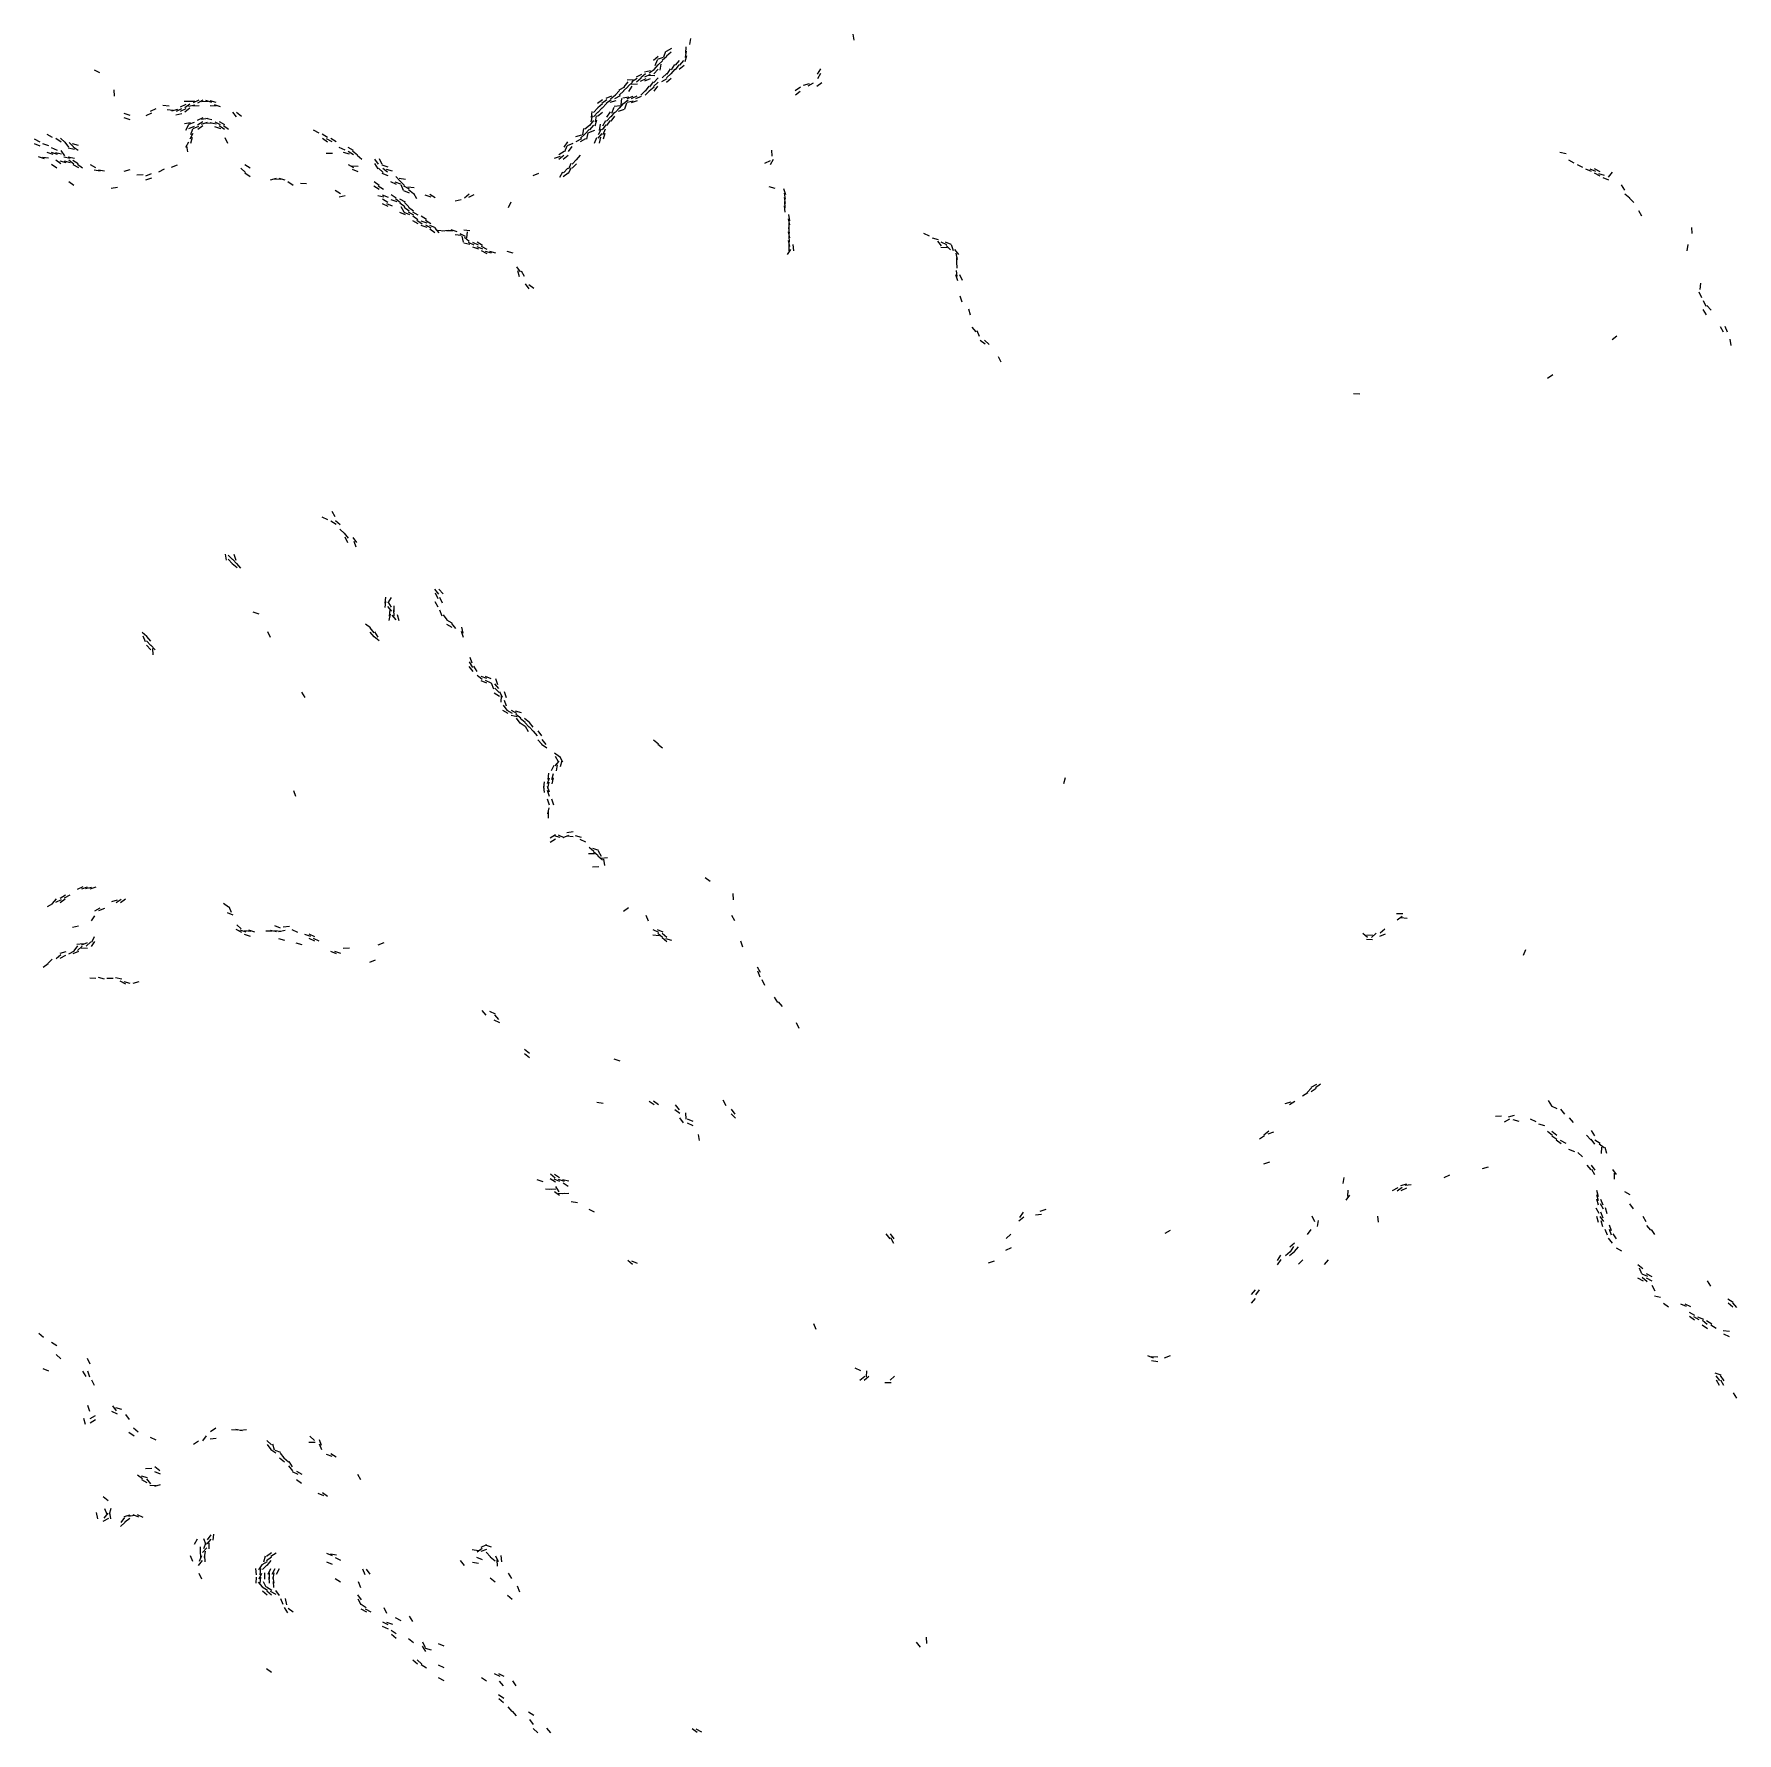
# Model space of a CAD drawing. Extents: x -664598 to -661481, y -979343 to -976126.
# Drawn here: x -662274 to -661482, y -976916 to -976126 of the extents above; entities that cross this region are included whole.
import ezdxf

# ---------------------------------------------------------------- set-up
doc = ezdxf.new("R2010")
doc.units = 0

msp = doc.modelspace()

# ---------------------------------------------------------------- linework, layer by layer
at = {"layer": 'CLIFF'}
for p, q in [((-661969.125, -976130.669), (-661968.635, -976127.811)), ((-661892.615, -976128.666), (-661893.145, -976125.814)), ((-661983.776, -976136.3), (-661985.984, -976138.18)), ((-661981.511, -976136.762), (-661984.249, -976137.718)), ((-661979.79, -976136.284), (-661981.97, -976138.196)), ((-661980.414, -976133.867), (-661981.346, -976136.613)), ((-661977.586, -976132.586), (-661980.174, -976133.894)), ((-661977.767, -976134.311), (-661979.993, -976136.169)), ((-661971.231, -976138.647), (-661970.529, -976135.833)), ((-661971.087, -976136.675), (-661970.673, -976133.805)), ((-661970.942, -976134.689), (-661970.818, -976131.791)), ((-662243.601, -976143.922), (-662246.159, -976142.558)), ((-661991.598, -976144.563), (-661994.162, -976145.917)), ((-661989.782, -976144.293), (-661991.978, -976146.187)), ((-661987.479, -976142.865), (-661990.281, -976143.615)), ((-661987.601, -976144.557), (-661990.159, -976145.923)), ((-661985.672, -976142.438), (-661988.088, -976144.042)), ((-661983.867, -976142.202), (-661985.893, -976144.278)), ((-661983.933, -976140.142), (-661985.827, -976142.338)), ((-661984.337, -976137.896), (-661985.423, -976140.584)), ((-661981.826, -976138.245), (-661983.934, -976140.235)), ((-661982.644, -976139.809), (-661983.116, -976142.671)), ((-661981.935, -976146.235), (-661979.825, -976144.245)), ((-661979.925, -976146.245), (-661977.835, -976144.235)), ((-661979.703, -976144.434), (-661978.057, -976142.046)), ((-661977.794, -976144.365), (-661975.966, -976142.115)), ((-661977.708, -976142.43), (-661976.052, -976140.05)), ((-661975.826, -976140.339), (-661973.934, -976138.141)), ((-661975.744, -976142.405), (-661974.016, -976140.075)), ((-661974.008, -976142.151), (-661971.752, -976140.329)), ((-661973.837, -976140.33), (-661971.923, -976138.15)), ((-661909.661, -976144.462), (-661908.099, -976142.018)), ((-661909.538, -976146.532), (-661908.222, -976143.948)), ((-662236.843, -976154.69), (-662236.917, -976151.79)), ((-662001.917, -976152.156), (-662003.843, -976154.324)), ((-661999.589, -976150.581), (-662002.171, -976151.899)), ((-661999.799, -976152.273), (-662001.961, -976154.207)), ((-661997.781, -976150.294), (-661999.979, -976152.186)), ((-661997.999, -976148.088), (-661999.761, -976150.392)), ((-661995.433, -976147.153), (-661998.327, -976147.327)), ((-661995.801, -976148.272), (-661997.959, -976150.208)), ((-661996.134, -976149.997), (-661997.626, -976152.483)), ((-661993.435, -976149.123), (-661996.325, -976149.357)), ((-661993.682, -976146.423), (-661996.078, -976148.057)), ((-661991.775, -976146.301), (-661993.985, -976148.179)), ((-661989.57, -976146.618), (-661992.19, -976147.862)), ((-661991.866, -976154.303), (-661989.894, -976152.177)), ((-661987.524, -976146.726), (-661990.236, -976147.754)), ((-661989.912, -976154.258), (-661987.848, -976152.222)), ((-661989.78, -976152.377), (-661987.98, -976150.103)), ((-661985.432, -976145.318), (-661988.328, -976145.162)), ((-661987.997, -976152.164), (-661985.763, -976150.316)), ((-661987.774, -976150.382), (-661985.986, -976148.098)), ((-661985.946, -976150.222), (-661983.814, -976148.258)), ((-661985.856, -976148.312), (-661983.904, -976146.168)), ((-661985.714, -976152.426), (-661984.046, -976150.054)), ((-661982.152, -976147.937), (-661979.608, -976146.543)), ((-661979.996, -976148.166), (-661977.764, -976146.314)), ((-661920.057, -976152.087), (-661917.703, -976150.393)), ((-661920.03, -976154.123), (-661917.73, -976152.357)), ((-661916.265, -976149.668), (-661913.495, -976148.812)), ((-661914.133, -976149.97), (-661911.627, -976148.51)), ((-661910.072, -976150.065), (-661907.688, -976148.415)), ((-662217.581, -976160.595), (-662220.179, -976161.885)), ((-662211.436, -976159.376), (-662214.324, -976159.104)), ((-662207.48, -976160.861), (-662210.28, -976161.619)), ((-662205.601, -976160.557), (-662208.159, -976161.923)), ((-662203.58, -976160.598), (-662206.18, -976161.882)), ((-662203.587, -976158.584), (-662206.173, -976159.896)), ((-662201.43, -976157.215), (-662204.33, -976157.265)), ((-662201.714, -976158.378), (-662204.046, -976160.102)), ((-662201.757, -976160.323), (-662204.003, -976162.157)), ((-662199.43, -976157.264), (-662202.33, -976157.216)), ((-662199.463, -976158.933), (-662202.297, -976159.547)), ((-662197.431, -976159.179), (-662200.329, -976159.301)), ((-662197.572, -976156.615), (-662200.188, -976157.865)), ((-662195.63, -976156.505), (-662198.13, -976157.975)), ((-662193.433, -976157.145), (-662196.327, -976157.335)), ((-662191.503, -976157.693), (-662194.257, -976156.787)), ((-662189.433, -976159.325), (-662192.327, -976159.155)), ((-662189.474, -976157.594), (-662192.286, -976156.886)), ((-662187.517, -976159.734), (-662190.243, -976158.746)), ((-662011.856, -976160.213), (-662013.904, -976162.267)), ((-662009.693, -976156.408), (-662012.067, -976158.072)), ((-662009.813, -976158.259), (-662011.947, -976160.221)), ((-662009.848, -976160.221), (-662011.912, -976162.259)), ((-662007.73, -976156.357), (-662010.03, -976158.123)), ((-662007.905, -976158.167), (-662009.855, -976160.313)), ((-662005.558, -976154.644), (-662008.202, -976155.836)), ((-662005.686, -976156.417), (-662008.074, -976158.063)), ((-662003.486, -976156.84), (-662006.274, -976157.64)), ((-662003.754, -976154.327), (-662006.006, -976156.153)), ((-662005.383, -976162.6), (-662004.377, -976159.88)), ((-662004.317, -976159.433), (-662001.443, -976159.047)), ((-662001.6, -976154.56), (-662004.16, -976155.92)), ((-662003.855, -976162.314), (-662001.905, -976160.166)), ((-662002.268, -976161.66), (-661999.492, -976160.82)), ((-662001.847, -976160.32), (-661999.913, -976158.16)), ((-662000.994, -976158.685), (-662000.766, -976155.795)), ((-662000.303, -976155.521), (-661997.457, -976154.959)), ((-662000.021, -976158.135), (-661997.739, -976156.345)), ((-661999.299, -976160.628), (-661998.461, -976157.852)), ((-661998.296, -976157.552), (-661995.464, -976156.928)), ((-661998.242, -976155.737), (-661995.518, -976154.743)), ((-661996.264, -976157.674), (-661993.496, -976156.806)), ((-661996.193, -976155.856), (-661993.567, -976154.624)), ((-661994.218, -976155.798), (-661991.542, -976154.682)), ((-662229.506, -976165.702), (-662232.254, -976164.778)), ((-662229.531, -976163.772), (-662232.229, -976162.708)), ((-662219.575, -976162.609), (-662222.185, -976163.871)), ((-662209.437, -976161.379), (-662212.323, -976161.101)), ((-662205.478, -976162.87), (-662208.282, -976163.61)), ((-662204.306, -976167.502), (-662201.454, -976166.978)), ((-662203.571, -976170.515), (-662202.189, -976167.965)), ((-662202.242, -976167.737), (-662199.518, -976166.743)), ((-662202.24, -976169.742), (-662199.52, -976168.738)), ((-662200.225, -976169.783), (-662197.535, -976168.697)), ((-662198.169, -976165.905), (-662195.591, -976164.575)), ((-662198.123, -976167.986), (-662195.637, -976166.494)), ((-662198.03, -976170.123), (-662195.73, -976168.357)), ((-662196.31, -976165.478), (-662193.45, -976165.002)), ((-662196.262, -976167.68), (-662193.498, -976166.8)), ((-662194.329, -976167.185), (-662191.431, -976167.295)), ((-662194.306, -976164.979), (-662191.454, -976165.501)), ((-662192.295, -976166.924), (-662189.465, -976167.556)), ((-662190.254, -976168.778), (-662187.506, -976169.702)), ((-662190.186, -976166.61), (-662187.574, -976167.87)), ((-662188.162, -976166.562), (-662185.598, -976167.918)), ((-662188.072, -976168.415), (-662185.688, -976170.065)), ((-662186.046, -976168.378), (-662183.714, -976170.102)), ((-662180.002, -976164.394), (-662181.758, -976162.086)), ((-662177.733, -976164.127), (-662180.027, -976162.353)), ((-662015.721, -976168.369), (-662018.039, -976170.111)), ((-662013.9, -976168.171), (-662015.86, -976170.309)), ((-662014, -976166.087), (-662015.76, -976168.393)), ((-662014.603, -976163.817), (-662015.157, -976166.663)), ((-662014.73, -976161.798), (-662015.03, -976164.682)), ((-662011.894, -976162.177), (-662013.866, -976164.303)), ((-662012.515, -976165.837), (-662013.245, -976168.643)), ((-662012.668, -976163.806), (-662013.092, -976166.674)), ((-662009.726, -976162.363), (-662012.034, -976164.117)), ((-662011.11, -976170.672), (-662010.65, -976167.808)), ((-662009.692, -976170.442), (-662008.068, -976168.038)), ((-662009.631, -976168.48), (-662008.129, -976166)), ((-662007.852, -976166.316), (-662005.908, -976164.164)), ((-662007.759, -976168.393), (-662006.001, -976166.087)), ((-662007.67, -976164.456), (-662006.09, -976162.024)), ((-662005.789, -976164.37), (-662003.971, -976162.11)), ((-662005.742, -976166.406), (-662004.018, -976164.074)), ((-662274.224, -976176.697), (-662271.536, -976177.783)), ((-662274.149, -976174.539), (-662271.611, -976175.941)), ((-662270.247, -976176.755), (-662267.513, -976177.725)), ((-662265.639, -976173.99), (-662268.121, -976172.49)), ((-662261.674, -976176.044), (-662264.086, -976174.436)), ((-662259.803, -976176.211), (-662261.957, -976174.269)), ((-662258.027, -976178.413), (-662259.733, -976176.067)), ((-662255.829, -976178.239), (-662257.931, -976176.241)), ((-662203.583, -976178.508), (-662202.177, -976175.972)), ((-662201.556, -976174.523), (-662200.204, -976171.957)), ((-662201.337, -976172.616), (-662200.423, -976169.864)), ((-662201.275, -976176.635), (-662200.485, -976173.845)), ((-662185.486, -976173.923), (-662184.274, -976176.557)), ((-662141.596, -976171.913), (-662144.164, -976170.567)), ((-662137.656, -976174.017), (-662140.104, -976172.463)), ((-662137.707, -976176.092), (-662140.053, -976174.388)), ((-662135.598, -976175.918), (-662138.162, -976174.562)), ((-662133.658, -976176.021), (-662136.102, -976174.459)), ((-662026.086, -976176.027), (-662027.674, -976178.453)), ((-662023.548, -976176.666), (-662026.212, -976177.814)), ((-662019.489, -976172.829), (-662022.271, -976173.651)), ((-662019.593, -976174.572), (-662022.167, -976175.908)), ((-662017.598, -976174.563), (-662020.162, -976175.917)), ((-662017.85, -976172.219), (-662019.91, -976174.261)), ((-662018.666, -976169.806), (-662019.094, -976172.674)), ((-662015.881, -976170.189), (-662017.879, -976172.291)), ((-662016.594, -976171.818), (-662017.166, -976174.662)), ((-662013.527, -976170.719), (-662016.233, -976171.761)), ((-662013.41, -976176.59), (-662012.35, -976173.89)), ((-662011.834, -976174.332), (-662009.926, -976172.148)), ((-662011.542, -976172.53), (-662010.218, -976169.95)), ((-662011.179, -976176.659), (-662010.581, -976173.821)), ((-662009.397, -976172.595), (-662008.363, -976169.885)), ((-662009.322, -976174.621), (-662008.438, -976171.859)), ((-662272.24, -976182.738), (-662269.52, -976183.742)), ((-662270.319, -976183.06), (-662267.441, -976183.42)), ((-662268.261, -976180.798), (-662265.499, -976181.682)), ((-662266.233, -976180.719), (-662263.527, -976181.761)), ((-662266.212, -976178.667), (-662263.548, -976179.813)), ((-662264.283, -976180.876), (-662261.477, -976181.604)), ((-662264.039, -976184.369), (-662261.721, -976186.111)), ((-662261.699, -976180.044), (-662260.061, -976182.436)), ((-662260.304, -976182.965), (-662257.456, -976183.515)), ((-662255.459, -976179.528), (-662258.301, -976178.952)), ((-662258.286, -976182.887), (-662255.474, -976183.593)), ((-662257.988, -976184.305), (-662255.772, -976186.175)), ((-662253.481, -976177.622), (-662256.279, -976176.858)), ((-662256.118, -976184.486), (-662253.642, -976185.994)), ((-662253.688, -976180.065), (-662256.072, -976178.415)), ((-662202.63, -976180.668), (-662203.13, -976177.812)), ((-662138.33, -976181.219), (-662135.43, -976181.261)), ((-662129.548, -976179.813), (-662132.212, -976178.667)), ((-662127.482, -976181.627), (-662130.278, -976180.853)), ((-662125.615, -976179.948), (-662128.145, -976178.532)), ((-662125.615, -976181.949), (-662128.145, -976180.531)), ((-662123.722, -976182.112), (-662126.038, -976180.368)), ((-662121.794, -976184.201), (-662123.966, -976182.279)), ((-662114.011, -976186.401), (-662115.749, -976184.079)), ((-662112.276, -976186.558), (-662113.484, -976183.922)), ((-662029.507, -976182.774), (-662032.253, -976183.706)), ((-662027.648, -976180.476), (-662030.112, -976182.004)), ((-662027.72, -976182.37), (-662030.04, -976184.11)), ((-662025.719, -976182.371), (-662028.041, -976184.109)), ((-662026.272, -976177.924), (-662027.488, -976180.556)), ((-662024.038, -976178.059), (-662025.722, -976180.421)), ((-662023.848, -976186.32), (-662021.912, -976184.16)), ((-662021.814, -976184.349), (-662019.946, -976182.131)), ((-661934.211, -976185.815), (-661931.549, -976184.665)), ((-661931.603, -976186.497), (-661930.157, -976183.983)), ((-661930.745, -976182.684), (-661931.015, -976179.796)), ((-661561.461, -976181.54), (-661564.299, -976180.94)), ((-661557.611, -976185.942), (-661560.149, -976184.538)), ((-662266.08, -976186.426), (-662263.68, -976188.054)), ((-662262.279, -976184.859), (-662259.481, -976185.621)), ((-662260.282, -976184.87), (-662257.478, -976185.61)), ((-662256.151, -976186.543), (-662253.609, -976187.937)), ((-662254.033, -976186.361), (-662251.727, -976188.119)), ((-662248.159, -976186.557), (-662245.601, -976187.923)), ((-662246.302, -976188.957), (-662243.458, -976189.523)), ((-662244.304, -976188.964), (-662241.456, -976189.516)), ((-662232.268, -976189.658), (-662229.492, -976188.822)), ((-662226.329, -976191.304), (-662223.431, -976191.176)), ((-662222.232, -976191.765), (-662219.528, -976190.715)), ((-662216.157, -976189.928), (-662213.603, -976188.552)), ((-662210.209, -976187.82), (-662207.551, -976186.66)), ((-662177.97, -976188.284), (-662175.79, -976190.196)), ((-662176.099, -976186.455), (-662173.661, -976188.025)), ((-662176.088, -976190.437), (-662173.672, -976192.043)), ((-662128.132, -976186.509), (-662125.628, -976187.971)), ((-662126.329, -976187.175), (-662123.431, -976187.305)), ((-662126.204, -976188.648), (-662123.556, -976189.832)), ((-662114.091, -976188.456), (-662115.669, -976186.024)), ((-662111.807, -976190.216), (-662113.953, -976188.264)), ((-662109.505, -976187.701), (-662112.255, -976186.779)), ((-662109.524, -976191.754), (-662112.236, -976190.726)), ((-662109.739, -976190.134), (-662112.021, -976188.346)), ((-662107.494, -976189.665), (-662110.266, -976188.815)), ((-662103.932, -976194.338), (-662105.828, -976192.142)), ((-662039.551, -976190.661), (-662042.209, -976191.819)), ((-662029.628, -976192.482), (-662028.132, -976189.998)), ((-662028.048, -976192.1), (-662025.712, -976190.38)), ((-662027.834, -976190.332), (-662025.926, -976188.148)), ((-662025.579, -976190.511), (-662024.181, -976187.969)), ((-662025.448, -976188.574), (-662024.312, -976185.906)), ((-662023.899, -976188.272), (-662021.861, -976186.208)), ((-661553.565, -976187.851), (-661556.195, -976186.629)), ((-661549.561, -976189.842), (-661552.199, -976188.638)), ((-661547.562, -976189.844), (-661550.198, -976188.636)), ((-661545.595, -976191.912), (-661548.165, -976190.568)), ((-661545.609, -976189.937), (-661548.151, -976188.543)), ((-661543.499, -976191.683), (-661546.261, -976190.797)), ((-661539.982, -976190.101), (-661541.778, -976192.379)), ((-662258.043, -976194.374), (-662255.717, -976196.106)), ((-662238.314, -976197.457), (-662235.446, -976197.023)), ((-662222.259, -976193.689), (-662219.501, -976192.791)), ((-662164.264, -976193.671), (-662161.496, -976192.809)), ((-662162.327, -976193.146), (-662159.433, -976193.334)), ((-662160.289, -976192.896), (-662157.471, -976193.584)), ((-662156.082, -976194.429), (-662153.678, -976196.051)), ((-662150.325, -976195.124), (-662147.435, -976195.356)), ((-662134.131, -976198.507), (-662131.629, -976199.973)), ((-662116.129, -976196.503), (-662113.631, -976197.977)), ((-662116.033, -976194.361), (-662113.727, -976196.119)), ((-662114.095, -976196.448), (-662111.665, -976198.032)), ((-662105.562, -976195.844), (-662108.198, -976194.636)), ((-662108.074, -976200.417), (-662105.686, -976202.063)), ((-662103.51, -976195.716), (-662106.25, -976194.764)), ((-662101.459, -976193.53), (-662104.301, -976192.95)), ((-662101.875, -976196.285), (-662103.885, -976194.195)), ((-662102.327, -976198.581), (-662103.433, -976195.899)), ((-662099.539, -976199.792), (-662102.221, -976198.688)), ((-662099.622, -976197.961), (-662102.138, -976196.519)), ((-662097.441, -976197.416), (-662100.319, -976197.064)), ((-662097.745, -976200.142), (-662100.015, -976198.338)), ((-662096.165, -976202.502), (-662097.595, -976199.978)), ((-662087.62, -976201.958), (-662090.14, -976200.522)), ((-662071.778, -976200.298), (-662073.982, -976202.182)), ((-662069.601, -976200.557), (-662072.159, -976201.923)), ((-661929.477, -976197.606), (-661932.283, -976196.874)), ((-661924.424, -976200.616), (-661925.336, -976197.864)), ((-661924.668, -976202.674), (-661925.092, -976199.806)), ((-661541.513, -976193.724), (-661544.247, -976192.756)), ((-661534.127, -976198.479), (-661535.633, -976196.001)), ((-661531.724, -976202.116), (-661534.036, -976200.364)), ((-662132.3, -976201.534), (-662129.46, -976200.946)), ((-662114.294, -976200.918), (-662111.466, -976201.562)), ((-662112.227, -976200.703), (-662109.533, -976201.777)), ((-662112.205, -976204.651), (-662109.555, -976205.829)), ((-662112.105, -976202.464), (-662109.655, -976204.016)), ((-662110.221, -976204.69), (-662107.539, -976205.79)), ((-662108.246, -976202.753), (-662105.514, -976203.727)), ((-662106.028, -976202.354), (-662103.732, -976204.126)), ((-662104.158, -976202.556), (-662101.602, -976203.924)), ((-662104.061, -976204.399), (-662101.699, -976206.081)), ((-662103.614, -976205.989), (-662102.146, -976208.491)), ((-662102.03, -976206.357), (-662099.73, -976208.123)), ((-662101.943, -976204.254), (-662099.817, -976206.226)), ((-662100.112, -976208.476), (-662097.648, -976210.004)), ((-662100.054, -976206.389), (-662097.706, -976208.091)), ((-662089.494, -976201.665), (-662092.266, -976200.815)), ((-662075.454, -976202.976), (-662078.306, -976203.504)), ((-662053.488, -976206.556), (-662052.272, -976203.924)), ((-661924.672, -976204.675), (-661925.088, -976201.805)), ((-661924.706, -976208.68), (-661925.054, -976205.8)), ((-661924.836, -976206.689), (-661924.924, -976203.791)), ((-661529.841, -976204.252), (-661531.919, -976202.228)), ((-661526.137, -976210.485), (-661527.623, -976207.995)), ((-662104.233, -976208.719), (-662101.527, -976209.761)), ((-662102.21, -976208.662), (-662099.55, -976209.818)), ((-662098.169, -976212.575), (-662095.591, -976213.905)), ((-662098.163, -976208.564), (-662095.597, -976209.916)), ((-662098.017, -976210.34), (-662095.743, -976212.14)), ((-662096.071, -976212.413), (-662093.689, -976214.067)), ((-662094.264, -976214.807), (-662091.496, -976215.673)), ((-662094.25, -976212.764), (-662091.51, -976213.716)), ((-662094.11, -976210.472), (-662091.65, -976212.008)), ((-662092.147, -976214.534), (-662089.613, -976215.946)), ((-662092.099, -976212.455), (-662089.661, -976214.025)), ((-662090.213, -976214.67), (-662087.547, -976215.81)), ((-662090.045, -976216.377), (-662087.715, -976218.103)), ((-662087.825, -976216.14), (-662085.935, -976218.34)), ((-661922.524, -976214.646), (-661923.236, -976211.834)), ((-661922.665, -976212.674), (-661923.095, -976209.806)), ((-661922.75, -976218.684), (-661923.01, -976215.796)), ((-661922.929, -976216.689), (-661922.831, -976213.791)), ((-661502.788, -976218.687), (-661502.972, -976215.793)), ((-662086.32, -976217.069), (-662083.44, -976217.411)), ((-662084.323, -976217.386), (-662081.437, -976217.094)), ((-662082.329, -976217.289), (-662079.431, -976217.191)), ((-662080.267, -976216.818), (-662077.493, -976217.662)), ((-662078.316, -976219.037), (-662075.444, -976219.443)), ((-662076.167, -976218.572), (-662073.593, -976219.908)), ((-662075.242, -976219.836), (-662074.518, -976222.644)), ((-662071.438, -976217.395), (-662074.322, -976217.085)), ((-662074.301, -976222.951), (-662071.459, -976223.529)), ((-662073.999, -976220.317), (-662071.761, -976222.163)), ((-662072.662, -976217.806), (-662073.098, -976220.674)), ((-662072.18, -976222.597), (-662069.58, -976223.883)), ((-662070.178, -976222.594), (-662067.582, -976223.886)), ((-662068.129, -976222.504), (-662065.631, -976223.976)), ((-661922.527, -976224.646), (-661923.233, -976221.834)), ((-661922.581, -976220.659), (-661923.179, -976217.821)), ((-661922.823, -976222.689), (-661922.937, -976219.791)), ((-661922.926, -976226.689), (-661922.834, -976223.791)), ((-661920.702, -976226.679), (-661921.058, -976223.801)), ((-661857.58, -976219.882), (-661860.18, -976218.598)), ((-661853.484, -976221.633), (-661856.276, -976220.847)), ((-661851.97, -976224.369), (-661853.79, -976222.111)), ((-661849.566, -976223.852), (-661852.194, -976222.628)), ((-661847.526, -976223.76), (-661850.234, -976222.72)), ((-661847.877, -976226.287), (-661849.883, -976224.193)), ((-661846.406, -976226.61), (-661847.354, -976223.87)), ((-661505.062, -976226.679), (-661504.698, -976223.801)), ((-662070.248, -976224.758), (-662067.512, -976225.722)), ((-662068.234, -976224.722), (-662065.526, -976225.758)), ((-662066.169, -976226.576), (-662063.591, -976227.904)), ((-662066.145, -976224.53), (-662063.615, -976225.95)), ((-662064.275, -976226.843), (-662061.485, -976227.637)), ((-662062.287, -976226.889), (-662059.473, -976227.591)), ((-662054.281, -976226.865), (-662051.479, -976227.615)), ((-661923.655, -976228.465), (-661922.105, -976226.015)), ((-661849.433, -976225.336), (-661852.327, -976225.144)), ((-661843.953, -976228.355), (-661845.807, -976226.125)), ((-661844.582, -976230.659), (-661845.178, -976227.821)), ((-661844.813, -976234.688), (-661844.947, -976231.792)), ((-661844.842, -976232.689), (-661844.918, -976229.791)), ((-662049.779, -976234.103), (-662047.981, -976236.377)), ((-662049.277, -976235.846), (-662048.483, -976238.634)), ((-662047.616, -976235.991), (-662046.144, -976238.489)), ((-661844.459, -976240.628), (-661845.301, -976237.852)), ((-661844.681, -976238.676), (-661845.079, -976235.804)), ((-661842.283, -976240.561), (-661843.477, -976237.919)), ((-662045.764, -976242.09), (-662043.996, -976244.39)), ((-662044.039, -976242.369), (-662041.721, -976244.111)), ((-661842.486, -976250.635), (-661843.274, -976247.845)), ((-661498.21, -976248.526), (-661499.55, -976245.954)), ((-661498.98, -976244.687), (-661498.78, -976241.793)), ((-661838.46, -976256.628), (-661839.3, -976253.852)), ((-661496.096, -976256.46), (-661497.664, -976254.02)), ((-661496.293, -976252.566), (-661497.467, -976249.914)), ((-661493.891, -976254.301), (-661495.869, -976252.179)), ((-661835.953, -976264.355), (-661837.807, -976262.125)), ((-661834.394, -976266.606), (-661835.366, -976263.874)), ((-661488.165, -976264.502), (-661489.595, -976261.978)), ((-661486.278, -976264.559), (-661487.482, -976261.921)), ((-661831.721, -976270.112), (-661834.039, -976268.368)), ((-661829.801, -976270.208), (-661831.959, -976268.272)), ((-661537.744, -976266.338), (-661540.016, -976268.142)), ((-661484.65, -976270.672), (-661485.11, -976267.808)), ((-661824.264, -976278.552), (-661825.496, -976275.928)), ((-661567.663, -976284.451), (-661570.097, -976286.029)), ((-661657.433, -976293.33), (-661660.327, -976293.15)), ((-662137.557, -976351.833), (-662140.203, -976350.647)), ((-662134.202, -976350.522), (-662135.558, -976347.958)), ((-662133.665, -976354.031), (-662136.095, -976352.449)), ((-662131.745, -976354.142), (-662134.015, -976352.338)), ((-662129.828, -976358.238), (-662131.932, -976356.242)), ((-662127.994, -976360.388), (-662129.766, -976358.092)), ((-662128.215, -976362.528), (-662129.545, -976359.952)), ((-662124.062, -976362.437), (-662125.698, -976360.043)), ((-662124.417, -976364.614), (-662125.343, -976361.866)), ((-662184.616, -976370.666), (-662185.144, -976367.814)), ((-662181.821, -976370.23), (-662183.939, -976368.25)), ((-662181.848, -976372.258), (-662183.912, -976370.222)), ((-662179.762, -976374.163), (-662181.998, -976372.317)), ((-662179.853, -976372.264), (-662181.907, -976370.216)), ((-662181.339, -976367.864), (-662180.421, -976370.616)), ((-662177.945, -976374.348), (-662179.815, -976372.132)), ((-662110.699, -976387.801), (-662111.061, -976390.679)), ((-662110.703, -976389.801), (-662111.057, -976392.679)), ((-662109.693, -976390.04), (-662108.067, -976392.44)), ((-662108.074, -976388.035), (-662109.686, -976390.445)), ((-662085.963, -976386.363), (-662087.797, -976384.117)), ((-662086.209, -976392.526), (-662087.551, -976389.954)), ((-662086.251, -976388.546), (-662087.509, -976385.934)), ((-662083.925, -976386.331), (-662085.835, -976384.149)), ((-662084.263, -976390.552), (-662085.497, -976387.928)), ((-662169.502, -976395.691), (-662172.258, -976394.789)), ((-662109.839, -976392.152), (-662107.921, -976394.328)), ((-662108.615, -976395.814), (-662109.145, -976398.666)), ((-662108.755, -976393.795), (-662109.005, -976396.685)), ((-662107.832, -976396.146), (-662105.928, -976398.334)), ((-662106.933, -976393.791), (-662106.827, -976396.689)), ((-662106.856, -976391.79), (-662106.904, -976394.69)), ((-662105.291, -976395.85), (-662104.469, -976398.63)), ((-662084.405, -976396.61), (-662085.355, -976393.87)), ((-662082.083, -976398.451), (-662083.677, -976396.029)), ((-662079.648, -976400.005), (-662082.112, -976398.475)), ((-662221.791, -976406.197), (-662223.969, -976404.283)), ((-662222.298, -976408.568), (-662223.462, -976405.912)), ((-662219.958, -976408.359), (-662221.802, -976406.121)), ((-662164.269, -976406.555), (-662165.491, -976403.925)), ((-662117.694, -976402.074), (-662120.066, -976400.406)), ((-662115.924, -976406.331), (-662117.836, -976404.149)), ((-662115.976, -976404.373), (-662117.784, -976402.107)), ((-662113.728, -976408.12), (-662116.032, -976406.36)), ((-662114.126, -976406.479), (-662115.634, -976404.001)), ((-662079.622, -976401.961), (-662082.138, -976400.519)), ((-662077.981, -976402.378), (-662079.779, -976400.102)), ((-662074.409, -976406.611), (-662075.351, -976403.869)), ((-662074.58, -976404.659), (-662075.18, -976401.821)), ((-662219.853, -976410.263), (-662221.907, -976408.217)), ((-662219.89, -976412.299), (-662221.87, -976410.181)), ((-662217.936, -976412.34), (-662219.824, -976410.14)), ((-662218.864, -976414.69), (-662218.896, -976411.79)), ((-662069.972, -976422.37), (-662071.788, -976420.11)), ((-662070.146, -976420.49), (-662071.614, -976417.99)), ((-662070.421, -976418.616), (-662071.339, -976415.864)), ((-662068.104, -976422.465), (-662069.656, -976420.015)), ((-662065.747, -976426.145), (-662068.013, -976424.335)), ((-662063.491, -976425.655), (-662066.269, -976424.825)), ((-662063.539, -976427.792), (-662066.221, -976426.688)), ((-662061.542, -976425.799), (-662064.218, -976424.681)), ((-662061.575, -976427.872), (-662064.185, -976426.608)), ((-662060.306, -976430.572), (-662061.454, -976427.908)), ((-662057.85, -976432.26), (-662059.91, -976430.22)), ((-662057.941, -976430.345), (-662059.819, -976428.135)), ((-662058.399, -976428.608), (-662059.361, -976425.872)), ((-662148.15, -976434.493), (-662149.61, -976431.987)), ((-662057.68, -976434.054), (-662060.08, -976432.426)), ((-662056.203, -976434.522), (-662057.557, -976431.958)), ((-662056.97, -976436.687), (-662056.79, -976433.793)), ((-662054.027, -976440.412), (-662055.733, -976438.068)), ((-662054.371, -976438.598), (-662055.389, -976435.882)), ((-662054.406, -976434.61), (-662055.354, -976431.87)), ((-662053.621, -976441.959), (-662056.139, -976440.521)), ((-662051.627, -976441.97), (-662054.133, -976440.51)), ((-662049.467, -976443.568), (-662052.293, -976442.912)), ((-662049.607, -976441.935), (-662052.153, -976440.545)), ((-662047.477, -976441.607), (-662050.283, -976440.873)), ((-662047.699, -976444.082), (-662050.061, -976442.398)), ((-662048.018, -976446.406), (-662049.742, -976444.074)), ((-662045.77, -976446.173), (-662047.99, -976444.307)), ((-662043.79, -976446.197), (-662045.97, -976444.283)), ((-662042.003, -976448.395), (-662043.757, -976446.085)), ((-662045.692, -976448.072), (-662048.068, -976446.408)), ((-662043.854, -976448.264), (-662045.906, -976446.216)), ((-662044.192, -976450.516), (-662045.568, -976447.964)), ((-662041.917, -976450.324), (-662043.843, -976448.156)), ((-662039.972, -976452.371), (-662041.788, -976450.109)), ((-662038.004, -976452.395), (-662039.756, -976450.085)), ((-662037.902, -976456.311), (-662039.858, -976454.169)), ((-662035.7, -976458.083), (-662038.06, -976456.397)), ((-662035.955, -976456.357), (-662037.805, -976454.123)), ((-662029.738, -976462.133), (-662032.022, -976460.347)), ((-662030.212, -976464.527), (-662031.548, -976461.953)), ((-662028.224, -976464.533), (-662029.536, -976461.947)), ((-661983.772, -976456.176), (-661985.988, -976454.304)), ((-661981.761, -976458.162), (-661983.999, -976456.318)), ((-662034.99, -976472.686), (-662034.77, -976469.794)), ((-662033.542, -976468.53), (-662032.218, -976465.95)), ((-662033.269, -976472.637), (-662032.491, -976469.843)), ((-662031.826, -976466.339), (-662029.934, -976464.141)), ((-662031.129, -976468.669), (-662030.631, -976465.811)), ((-662029.241, -976466.644), (-662028.519, -976463.836)), ((-662152.375, -976480.599), (-662153.385, -976477.881)), ((-662036.719, -976478.681), (-662037.041, -976475.799)), ((-662036.987, -976476.686), (-662036.773, -976473.794)), ((-662035.373, -976474.604), (-662034.387, -976471.876)), ((-662034.39, -976478.605), (-662035.37, -976475.875)), ((-662034.462, -976480.628), (-662035.298, -976477.852)), ((-662035.261, -976476.639), (-662034.499, -976473.841)), ((-662033.232, -976474.647), (-662032.528, -976471.833)), ((-661794.433, -976471.86), (-661795.327, -976474.62)), ((-662034.384, -976484.602), (-662035.376, -976481.878)), ((-662032.444, -976484.623), (-662033.316, -976481.857)), ((-662035.245, -976488.643), (-662034.515, -976485.837)), ((-662034.897, -976490.69), (-662034.863, -976487.79)), ((-662031.644, -976498.481), (-662034.116, -976499.999)), ((-662031.652, -976500.469), (-662034.108, -976502.011)), ((-662029.49, -976499.653), (-662032.27, -976498.827)), ((-662027.577, -976499.876), (-662030.183, -976498.604)), ((-662025.545, -976498.675), (-662028.215, -976499.805)), ((-662023.44, -976499.411), (-662026.32, -976499.069)), ((-662023.451, -976496.992), (-662026.309, -976497.488)), ((-662019.485, -976499.635), (-662022.275, -976498.845)), ((-662017.552, -976501.822), (-662020.208, -976500.658)), ((-662013.431, -976507.288), (-662016.329, -976507.192)), ((-662013.753, -976506.153), (-662016.007, -976504.327)), ((-662011.508, -976505.708), (-662014.252, -976504.772)), ((-662011.764, -976508.166), (-662013.996, -976506.314)), ((-662009.782, -976510.187), (-662011.978, -976508.293)), ((-662010.204, -976508.523), (-662011.556, -976505.957)), ((-662007.436, -976509.11), (-662010.324, -976509.37)), ((-662014.33, -976513.258), (-662011.43, -976513.222)), ((-662008.632, -976512.669), (-662009.128, -976509.811)), ((-662251.605, -976522.549), (-662254.155, -976523.931)), ((-662249.533, -976522.702), (-662252.227, -976523.778)), ((-662247.453, -976522.985), (-662250.307, -976523.495)), ((-662245.527, -976522.719), (-662248.233, -976523.761)), ((-661959.709, -976520.095), (-661962.051, -976518.385)), ((-662265.593, -976530.572), (-662268.167, -976531.908)), ((-662263.924, -976528.15), (-662265.836, -976530.33)), ((-662261.576, -976528.605), (-662264.184, -976529.875)), ((-662259.635, -976526.496), (-662262.125, -976527.984)), ((-662259.731, -976528.355), (-662262.029, -976530.125)), ((-662257.618, -976526.526), (-662260.142, -976527.954)), ((-662243.637, -976532.494), (-662246.123, -976533.986)), ((-662241.525, -976532.723), (-662244.235, -976533.757)), ((-662235.495, -976528.81), (-662238.265, -976529.67)), ((-662233.663, -976528.452), (-662236.097, -976530.028)), ((-662231.686, -976528.418), (-662234.074, -976530.062)), ((-662183.68, -976532.054), (-662186.08, -976530.426)), ((-662182.385, -976534.603), (-662183.375, -976531.877)), ((-661997.724, -976532.365), (-662000.036, -976534.115)), ((-661948.75, -976528.684), (-661949.01, -976525.796)), ((-662253.479, -976540.867), (-662256.281, -976541.613)), ((-662246.073, -976536.035), (-662247.687, -976538.445)), ((-662181.537, -976535.786), (-662184.223, -976534.694)), ((-662177.804, -976542.212), (-662179.956, -976540.268)), ((-662159.537, -976541.787), (-662162.223, -976540.693)), ((-662155.439, -976541.077), (-662158.321, -976541.403)), ((-661988.312, -976538.574), (-661989.448, -976535.906)), ((-661948.136, -976538.485), (-661949.624, -976535.995)), ((-661637.43, -976535.245), (-661640.33, -976535.235)), ((-661637.739, -976536.346), (-661640.021, -976538.134)), ((-661635.438, -976537.39), (-661638.322, -976537.09)), ((-662251.437, -976549.101), (-662254.323, -976549.379)), ((-662249.546, -976548.671), (-662252.214, -976549.809)), ((-662247.789, -976548.285), (-662249.971, -976550.195)), ((-662246.046, -976548.054), (-662247.714, -976550.426)), ((-662246.205, -976545.956), (-662247.555, -976548.524)), ((-662177.61, -976543.939), (-662180.15, -976542.541)), ((-662175.487, -976543.644), (-662178.273, -976542.836)), ((-662173.442, -976543.429), (-662176.318, -976543.051)), ((-662173.512, -976545.719), (-662176.248, -976544.761)), ((-662171.487, -976543.642), (-662174.273, -976542.838)), ((-662163.43, -976543.237), (-662166.33, -976543.243)), ((-662161.467, -976543.568), (-662164.293, -976542.912)), ((-662159.444, -976543.443), (-662162.316, -976543.037)), ((-662157.456, -976542.968), (-662160.304, -976543.512)), ((-662157.485, -976547.637), (-662160.275, -976546.843)), ((-662151.569, -976543.859), (-662154.191, -976542.621)), ((-662149.493, -976549.664), (-662152.267, -976548.816)), ((-662145.506, -976545.703), (-662148.254, -976544.777)), ((-662143.579, -976547.879), (-662146.181, -976546.601)), ((-662143.586, -976545.895), (-662146.174, -976544.585)), ((-662141.563, -976547.847), (-662144.197, -976546.633)), ((-662111.522, -976548.731), (-662114.238, -976549.749)), ((-661983.442, -976545.426), (-661986.318, -976545.054)), ((-661983.547, -976543.811), (-661986.213, -976542.669)), ((-661981.537, -976543.788), (-661984.223, -976542.692)), ((-661981.785, -976546.19), (-661983.975, -976544.29)), ((-661979.759, -976546.159), (-661982.001, -976544.321)), ((-661979.768, -976548.17), (-661981.992, -976546.31)), ((-661977.491, -976547.656), (-661980.269, -976546.824)), ((-661944.423, -976550.616), (-661945.337, -976547.864)), ((-661653.788, -976546.194), (-661655.972, -976544.286)), ((-661651.432, -976545.171), (-661654.328, -976545.309)), ((-661651.434, -976547.344), (-661654.326, -976547.136)), ((-661649.838, -976544.232), (-661651.922, -976546.248)), ((-661645.541, -976544.684), (-661648.219, -976545.796)), ((-661645.764, -976542.314), (-661647.996, -976544.166)), ((-662265.869, -976556.201), (-662267.891, -976558.279)), ((-662261.767, -976554.311), (-662263.993, -976556.169)), ((-662259.486, -976552.839), (-662262.274, -976553.641)), ((-662259.605, -976554.55), (-662262.155, -976555.93)), ((-662255.612, -976552.537), (-662258.148, -976553.943)), ((-662253.528, -976552.715), (-662256.232, -976553.765)), ((-662254.076, -976550.034), (-662255.684, -976552.446)), ((-662251.787, -976550.287), (-662253.973, -976552.193)), ((-662249.43, -976551.264), (-662252.33, -976551.216)), ((-662133.538, -976553.79), (-662136.222, -976552.69)), ((-662131.504, -976553.696), (-662134.256, -976552.784)), ((-662127.43, -976551.203), (-662130.33, -976551.277)), ((-662115.536, -976556.697), (-662118.224, -976557.783)), ((-661580.39, -976551.875), (-661581.37, -976554.605)), ((-662267.711, -976558.383), (-662270.049, -976560.097)), ((-662241.475, -976565.599), (-662244.285, -976564.881)), ((-662233.46, -976565.536), (-662236.3, -976564.944)), ((-661936.194, -976562.518), (-661937.566, -976559.962)), ((-661936.316, -976564.576), (-661937.444, -976561.904)), ((-662245.431, -976565.294), (-662248.329, -976565.186)), ((-662237.431, -976565.196), (-662240.329, -976565.284)), ((-662231.591, -976567.904), (-662234.169, -976566.576)), ((-662229.483, -976567.63), (-662232.277, -976566.85)), ((-662225.472, -976566.893), (-662228.288, -976567.587)), ((-661934.237, -976568.539), (-661935.523, -976565.941)), ((-662063.95, -976582.353), (-662065.81, -976580.127)), ((-662059.588, -976581.898), (-662062.172, -976580.582)), ((-661928.1, -976576.463), (-661929.66, -976574.017)), ((-661925.929, -976578.335), (-661927.831, -976576.145)), ((-662057.553, -976585.825), (-662060.207, -976584.655)), ((-662057.973, -976584.371), (-662059.787, -976582.109)), ((-661918.271, -976588.556), (-661919.489, -976585.924)), ((-662043.76, -976600.161), (-662046, -976598.319)), ((-662043.772, -976602.176), (-662045.988, -976600.304)), ((-662001.496, -976603.672), (-662004.264, -976602.808)), ((-661681.623, -976618.517), (-661684.137, -976619.963)), ((-661679.93, -976616.144), (-661681.83, -976618.336)), ((-661677.607, -976614.546), (-661680.153, -976615.934)), ((-661677.669, -976616.443), (-661680.091, -976618.037)), ((-661675.709, -976614.384), (-661678.051, -976616.096)), ((-662009.448, -976623.466), (-662012.312, -976623.014)), ((-661985.665, -976624.031), (-661988.095, -976622.449)), ((-661983.727, -976624.12), (-661986.033, -976622.36)), ((-661973.723, -976628.115), (-661976.037, -976626.365)), ((-661973.993, -976626.387), (-661975.767, -976624.093)), ((-661970.855, -976630.69), (-661970.905, -976627.79)), ((-661952.211, -976624.527), (-661953.549, -976621.953)), ((-661947.851, -976630.262), (-661949.909, -976628.218)), ((-661947.97, -976628.369), (-661949.79, -976626.111)), ((-661689.483, -976622.851), (-661692.277, -976623.629)), ((-661687.679, -976622.428), (-661690.081, -976624.052)), ((-661568.072, -976624.444), (-661569.688, -976622.036)), ((-661565.57, -976625.861), (-661568.19, -976624.619)), ((-661561.96, -976628.361), (-661563.8, -976626.119)), ((-661972.026, -976632.412), (-661973.734, -976630.068)), ((-661967.531, -976631.772), (-661970.229, -976630.708)), ((-661967.59, -976633.901), (-661970.17, -976632.579)), ((-661699.765, -976636.313), (-661701.995, -976638.167)), ((-661594.327, -976629.33), (-661591.433, -976629.15)), ((-661590.155, -976631.93), (-661587.605, -976630.55)), ((-661588.283, -976629.604), (-661585.477, -976628.876)), ((-661586.271, -976630.83), (-661583.489, -976631.65)), ((-661578.197, -976630.632), (-661575.563, -976631.848)), ((-661574.283, -976632.873), (-661571.477, -976633.607)), ((-661557.925, -976632.331), (-661559.835, -976630.149)), ((-661548.089, -976638.455), (-661549.671, -976636.025)), ((-661964.655, -976640.672), (-661965.105, -976637.808)), ((-661701.69, -976638.411), (-661704.07, -976640.069)), ((-661697.504, -976636.783), (-661700.256, -976637.697)), ((-661570.046, -976636.378), (-661567.714, -976638.102)), ((-661568.089, -976638.44), (-661565.671, -976640.04)), ((-661568.043, -976636.374), (-661565.717, -976638.106)), ((-661566.058, -976640.395), (-661563.702, -976642.085)), ((-661564.138, -976640.519), (-661561.622, -976641.961)), ((-661549.904, -976640.313), (-661551.856, -976638.167)), ((-661548.047, -976642.427), (-661549.713, -976640.053)), ((-661545.649, -976642.006), (-661548.111, -976640.474)), ((-661543.685, -976644.061), (-661546.075, -976642.419)), ((-661545.024, -976646.683), (-661544.736, -976643.797)), ((-661542.467, -976646.63), (-661543.293, -976643.85)), ((-661699.497, -976650.804), (-661702.263, -976651.676)), ((-661560.23, -976644.711), (-661557.53, -976645.769)), ((-661555.976, -976646.29), (-661553.784, -976648.19)), ((-661551.798, -976652.118), (-661549.962, -976654.362)), ((-661549.739, -976652.072), (-661548.021, -976654.408)), ((-662040.253, -976658.773), (-662037.507, -976659.707)), ((-662031.687, -976660.064), (-662034.073, -976658.416)), ((-662031.755, -976658.155), (-662034.005, -976656.325)), ((-662029.542, -976659.799), (-662032.218, -976658.681)), ((-662029.698, -976658.08), (-662032.062, -976656.4)), ((-662027.504, -976659.698), (-662030.256, -976658.782)), ((-662025.453, -976659.499), (-662028.307, -976658.981)), ((-661665.125, -976660.669), (-661664.635, -976657.811)), ((-661618.217, -976657.8), (-661615.543, -976656.68)), ((-661600.275, -976653.636), (-661597.485, -976652.844)), ((-661549.57, -976653.965), (-661548.19, -976656.515)), ((-661538.018, -976656.406), (-661539.742, -976654.074)), ((-661538.907, -976658.69), (-661538.853, -976655.79)), ((-662036.325, -976663.114), (-662033.435, -976663.366)), ((-662034.329, -976663.284), (-662031.431, -976663.196)), ((-662032.018, -976664.342), (-662029.742, -976666.138)), ((-662031.625, -976661.996), (-662030.135, -976664.484)), ((-662030.329, -976665.302), (-662027.431, -976665.178)), ((-662028.328, -976665.317), (-662025.432, -976665.163)), ((-662025.656, -976662.018), (-662028.104, -976660.462)), ((-661663.674, -976668.453), (-661662.086, -976666.027)), ((-661662.997, -976666.685), (-661662.763, -976663.795)), ((-661642.137, -976663.963), (-661639.623, -976662.517)), ((-661640.045, -976664.103), (-661637.715, -976662.377)), ((-661638.279, -976661.623), (-661635.481, -976660.857)), ((-661638.188, -976663.867), (-661635.572, -976662.613)), ((-661636.321, -976661.405), (-661633.439, -976661.075)), ((-661547.286, -976665.848), (-661546.474, -976668.632)), ((-661547.251, -976667.838), (-661546.509, -976670.642)), ((-661547.206, -976663.827), (-661546.554, -976666.653)), ((-661545.492, -976667.925), (-661544.268, -976670.555)), ((-661531.649, -976666.006), (-661534.111, -976664.474)), ((-662024.313, -976669.021), (-662021.447, -976669.459)), ((-662016.17, -976672.577), (-662013.59, -976673.903)), ((-661814.025, -976674.069), (-661815.735, -976676.411)), ((-661805.444, -976675.037), (-661808.316, -976675.443)), ((-661803.511, -976672.763), (-661806.249, -976673.717)), ((-661678.264, -976678.553), (-661679.496, -976675.927)), ((-661648.774, -976678.686), (-661648.986, -976675.794)), ((-661547.638, -976672.004), (-661546.122, -976674.476)), ((-661547.305, -976675.854), (-661546.455, -976678.626)), ((-661545.596, -976669.979), (-661544.164, -976672.501)), ((-661545.431, -976673.899), (-661544.329, -976676.581)), ((-661543.26, -976671.841), (-661542.5, -976674.639)), ((-661530, -976672.392), (-661531.76, -976670.088)), ((-661813.766, -976676.312), (-661815.994, -976678.168)), ((-661745.581, -976682.596), (-661748.179, -976683.884)), ((-661681.775, -976684.381), (-661679.985, -976682.099)), ((-661677.079, -976680.676), (-661676.681, -976677.804)), ((-661545.756, -976676.085), (-661544.004, -976678.395)), ((-661545.266, -976677.842), (-661544.494, -976680.638)), ((-661543.473, -976681.917), (-661542.287, -976684.563)), ((-661541.381, -976679.879), (-661540.379, -976682.601)), ((-661541.321, -976681.859), (-661540.439, -976684.621)), ((-661524.184, -976678.512), (-661525.576, -976675.968)), ((-661521.942, -976682.345), (-661523.818, -976680.135)), ((-661520.091, -976684.457), (-661521.669, -976682.023)), ((-661875.985, -976686.381), (-661877.775, -976684.099)), ((-661874.014, -976686.403), (-661875.746, -976684.077)), ((-661874.172, -976688.505), (-661875.588, -976685.975)), ((-661819.565, -976690.628), (-661822.195, -976691.852)), ((-661819.782, -976684.293), (-661821.978, -976686.187)), ((-661689.975, -976690.19), (-661687.785, -976688.29)), ((-661689.597, -976692.5), (-661688.163, -976689.98)), ((-661687.805, -976692.357), (-661685.955, -976690.123)), ((-661541.804, -976686.123), (-661539.956, -976688.357)), ((-661539.654, -976684.014), (-661538.106, -976686.466)), ((-661538.162, -976690.562), (-661535.598, -976691.918)), ((-661998.013, -976696.336), (-661995.747, -976698.144)), ((-661996.217, -976696.679), (-661993.543, -976697.801)), ((-661827.506, -976696.777), (-661830.254, -976697.703)), ((-661695.702, -976698.434), (-661694.058, -976696.046)), ((-661695.635, -976696.478), (-661694.125, -976694.002)), ((-661692.005, -976694.155), (-661689.755, -976692.325)), ((-661690.038, -976694.113), (-661687.722, -976692.367)), ((-661685.915, -976698.256), (-661683.845, -976696.224)), ((-661673.811, -976698.351), (-661671.949, -976696.129)), ((-661527.996, -976698.315), (-661525.764, -976700.165)), ((-661528.134, -976704.511), (-661525.626, -976705.969)), ((-661527.452, -976699.908), (-661526.308, -976702.572)), ((-661526.198, -976702.636), (-661523.562, -976703.844)), ((-661525.981, -976704.296), (-661523.779, -976706.184)), ((-661524.179, -976702.597), (-661521.581, -976703.883)), ((-661524.17, -976704.579), (-661521.59, -976705.901)), ((-661494.139, -976708.486), (-661495.621, -976705.994)), ((-661707.812, -976716.351), (-661705.948, -976714.129)), ((-661707.778, -976712.378), (-661705.982, -976710.102)), ((-661705.731, -976712.414), (-661704.029, -976710.066)), ((-661521.545, -976707.952), (-661520.215, -976710.528)), ((-661520.279, -976712.858), (-661517.481, -976713.622)), ((-661483.641, -976715.993), (-661486.119, -976714.487)), ((-661516.043, -976716.374), (-661513.717, -976718.106)), ((-661508.236, -976716.727), (-661505.524, -976717.753)), ((-661506.172, -976716.583), (-661503.588, -976717.897)), ((-661504.127, -976720.501), (-661501.633, -976721.979)), ((-661504.06, -976722.398), (-661501.7, -976724.082)), ((-661502.168, -976722.574), (-661499.592, -976723.906)), ((-661500.251, -976722.769), (-661497.509, -976723.711)), ((-661483.776, -976718.18), (-661485.984, -976716.3)), ((-661481.937, -976718.341), (-661483.823, -976716.139)), ((-662271.996, -976730.314), (-662269.764, -976732.166)), ((-661910.273, -976728.557), (-661911.487, -976725.923)), ((-661498.052, -976726.386), (-661495.708, -976728.094)), ((-661497.999, -976724.318), (-661495.761, -976726.162)), ((-661496.109, -976724.471), (-661493.651, -976726.009)), ((-661494.103, -976726.461), (-661491.657, -976728.019)), ((-661488.325, -976729.115), (-661485.435, -976729.365)), ((-661488.192, -976730.622), (-661485.568, -976731.858)), ((-662266.124, -976734.495), (-662263.636, -976735.985)), ((-662270.211, -976746.664), (-662267.549, -976747.816)), ((-662263.946, -976740.257), (-662261.814, -976742.223)), ((-662249.56, -976741.959), (-662248.2, -976744.521)), ((-661889.564, -976747.849), (-661892.196, -976746.631)), ((-661756.205, -976740.651), (-661753.555, -976741.829)), ((-661754.328, -976741.156), (-661751.432, -976741.324)), ((-661754.317, -976743.048), (-661751.443, -976743.432)), ((-661748.217, -976741.801), (-661745.543, -976740.679)), ((-662251.616, -976747.991), (-662250.144, -976750.489)), ((-662249.364, -976747.873), (-662248.396, -976750.607)), ((-662247.542, -976751.95), (-662246.218, -976754.53)), ((-661890.025, -976752.13), (-661887.735, -976750.35)), ((-661887.986, -976752.177), (-661885.774, -976750.303)), ((-661886.95, -976750.688), (-661886.81, -976747.792)), ((-661878.33, -976753.233), (-661875.43, -976753.247)), ((-661875.942, -976752.227), (-661873.818, -976750.253)), ((-661492.27, -976748.826), (-661489.49, -976749.654)), ((-661491.752, -976750.082), (-661490.008, -976752.398)), ((-661491.618, -976751.992), (-661490.142, -976754.488)), ((-661489.703, -976750.046), (-661488.057, -976752.434)), ((-661489.626, -976751.996), (-661488.134, -976754.484)), ((-661483.619, -976757.992), (-661482.141, -976760.488)), ((-662251.292, -976769.85), (-662250.468, -976772.63)), ((-662249.328, -976763.861), (-662248.432, -976766.619)), ((-662248.149, -976769.942), (-662245.611, -976768.538)), ((-662248.101, -976772.022), (-662245.659, -976770.458)), ((-662238.211, -976766.665), (-662235.549, -976767.815)), ((-662237.689, -976764.037), (-662236.071, -976766.443)), ((-662236.28, -976764.863), (-662233.48, -976765.617)), ((-662231.738, -976768.071), (-662230.022, -976770.409)), ((-662230.056, -976776.392), (-662227.704, -976778.088)), ((-662228.017, -976774.341), (-662225.743, -976776.139)), ((-662220.189, -976778.616), (-662217.571, -976779.864)), ((-662195.754, -976780.397), (-662194.006, -976778.083)), ((-662192.055, -976776.089), (-662189.705, -976774.391)), ((-662182.326, -976775.128), (-662179.434, -976775.352)), ((-662180.291, -976774.906), (-662177.469, -976775.574)), ((-662178.324, -976775.376), (-662175.436, -976775.104)), ((-662143.79, -976780.196), (-662145.97, -976778.284)), ((-662200.102, -976782.021), (-662197.658, -976780.459)), ((-662192.322, -976779.396), (-662189.438, -976779.084)), ((-662165.974, -976780.288), (-662163.786, -976782.192)), ((-662165.728, -976782.064), (-662164.032, -976784.416)), ((-662164.092, -976784.444), (-662161.668, -976786.036)), ((-662163.315, -976781.857), (-662162.445, -976784.623)), ((-662162.254, -976784.777), (-662159.506, -976785.703)), ((-662159.77, -976786.095), (-662157.99, -976788.385)), ((-662143.43, -976781.247), (-662146.33, -976781.233)), ((-662140.286, -976784.563), (-662141.474, -976781.917)), ((-662140.412, -976782.612), (-662141.348, -976779.868)), ((-662135.525, -976787.756), (-662138.235, -976786.724)), ((-662133.626, -976787.967), (-662136.134, -976786.513)), ((-662222.326, -976793.341), (-662219.434, -976793.139)), ((-662218.225, -976794.698), (-662215.535, -976795.782)), ((-662217.996, -976792.314), (-662215.764, -976794.166)), ((-662160.008, -976788.329), (-662157.752, -976790.151)), ((-662157.986, -976788.302), (-662155.774, -976790.178)), ((-662155.78, -976792.103), (-662153.98, -976794.377)), ((-662155.639, -976790.004), (-662154.121, -976792.476)), ((-662154.187, -976794.612), (-662151.573, -976795.868)), ((-662152.169, -976794.576), (-662149.591, -976795.904)), ((-662223.71, -976798.096), (-662226.05, -976796.384)), ((-662221.47, -976797.578), (-662224.29, -976796.902)), ((-662221.646, -976800.002), (-662224.114, -976798.478)), ((-662219.935, -976800.339), (-662221.825, -976798.141)), ((-662217.431, -976801.291), (-662220.329, -976801.189)), ((-662215.5, -976800.795), (-662218.26, -976801.685)), ((-662152.044, -976798.375), (-662149.716, -976800.105)), ((-662122.147, -976798.491), (-662123.613, -976795.989)), ((-662242.027, -976806.353), (-662239.733, -976808.127)), ((-662142.216, -976804.676), (-662139.544, -976805.804)), ((-662140.068, -976804.409), (-662137.692, -976806.071)), ((-662244.62, -976816.666), (-662245.14, -976813.814)), ((-662239.585, -976816.587), (-662242.175, -976817.893)), ((-662239.958, -976814.121), (-662241.802, -976816.359)), ((-662241.411, -976811.891), (-662240.349, -976814.589)), ((-662238.557, -976811.827), (-662239.203, -976814.653)), ((-662239.07, -976813.803), (-662238.69, -976816.677)), ((-662233.932, -976820.238), (-662231.828, -976818.242)), ((-662233.734, -976818.412), (-662232.026, -976816.068)), ((-662232.273, -976815.641), (-662229.487, -976814.839)), ((-662232.057, -976818.087), (-662229.703, -976816.393)), ((-662230.307, -976815.496), (-662227.453, -976814.984)), ((-662228.204, -976814.649), (-662225.556, -976815.831)), ((-662226.198, -976814.636), (-662223.562, -976815.844)), ((-662199.518, -976828.542), (-662198.242, -976825.938)), ((-662195.422, -976825.895), (-662194.338, -976828.585)), ((-662191.954, -976826.125), (-662193.806, -976828.355)), ((-662192.01, -976824.08), (-662193.75, -976826.4)), ((-662190.764, -976823.795), (-662190.996, -976826.685)), ((-662200.286, -976836.563), (-662201.474, -976833.917)), ((-662196.309, -976833.907), (-662197.451, -976836.573)), ((-662196.904, -976831.79), (-662196.856, -976834.69)), ((-662196.892, -976829.79), (-662196.868, -976832.69)), ((-662193.881, -976830.189), (-662195.879, -976832.291)), ((-662194.31, -976827.907), (-662195.45, -976830.573)), ((-662194.662, -976831.806), (-662195.098, -976834.674)), ((-662194.931, -976833.791), (-662194.829, -976836.689)), ((-662192.846, -976827.79), (-662192.914, -976830.69)), ((-662167.265, -976836.638), (-662166.495, -976833.842)), ((-662166.059, -976834.084), (-662163.701, -976832.396)), ((-662164.12, -976833.991), (-662161.64, -976832.489)), ((-662138.209, -976832.66), (-662135.551, -976833.82)), ((-662136.309, -976832.996), (-662133.451, -976833.484)), ((-662070.312, -976831.01), (-662067.448, -976831.47)), ((-662068.057, -976832.087), (-662065.703, -976830.393)), ((-662066.258, -976831.691), (-662063.502, -976830.789)), ((-662066.178, -976829.887), (-662063.582, -976828.593)), ((-662064.267, -976828.818), (-662061.493, -976829.662)), ((-662063.855, -976832.167), (-662061.905, -976834.313)), ((-662061.997, -976834.316), (-662059.763, -976836.164)), ((-662059.514, -976833.936), (-662058.246, -976836.544)), ((-662057.008, -976833.796), (-662056.752, -976836.684)), ((-662195.945, -976836.132), (-662197.815, -976838.348)), ((-662197.497, -976841.928), (-662196.263, -976844.552)), ((-662170.714, -976842.68), (-662171.046, -976839.8)), ((-662169.691, -976840.442), (-662168.069, -976838.038)), ((-662169.517, -976844.543), (-662168.243, -976841.937)), ((-662169.02, -976842.683), (-662168.74, -976839.797)), ((-662168.111, -976838.007), (-662165.649, -976836.473)), ((-662167.91, -976840.261), (-662165.85, -976838.219)), ((-662166.88, -976844.69), (-662166.88, -976841.79)), ((-662166.077, -976836.058), (-662163.683, -976834.422)), ((-662165.787, -976838.371), (-662163.973, -976836.109)), ((-662164.292, -976839.914), (-662165.468, -976842.566)), ((-662164.859, -976841.79), (-662164.901, -976844.69)), ((-662162.212, -976839.953), (-662163.548, -976842.527)), ((-662162.647, -976841.809), (-662163.113, -976844.671)), ((-662160.2, -976839.96), (-662161.56, -976842.52)), ((-662138.197, -976836.634), (-662135.563, -976837.846)), ((-662134.184, -976834.606), (-662131.576, -976835.874)), ((-662121.453, -976839.908), (-662120.307, -976842.572)), ((-662119.757, -976840.085), (-662118.003, -976842.395)), ((-662073.945, -976838.348), (-662075.815, -976836.132)), ((-662067.452, -976837.492), (-662070.308, -976836.988)), ((-662065.55, -976835.819), (-662068.21, -976834.661)), ((-662058.98, -976835.793), (-662058.78, -976838.687)), ((-662053.619, -976841.992), (-662052.141, -976844.488)), ((-662170.953, -976846.688), (-662170.807, -976843.792)), ((-662167.927, -976848.333), (-662169.833, -976846.147)), ((-662169.02, -976846.683), (-662168.74, -976843.797)), ((-662165.637, -976849.987), (-662168.123, -976848.493)), ((-662166.242, -976848.542), (-662167.518, -976845.938)), ((-662163.654, -976850.014), (-662166.106, -976848.466)), ((-662164.954, -976843.792), (-662164.806, -976846.688)), ((-662163.079, -976843.804), (-662162.681, -976846.676)), ((-662162.925, -976845.791), (-662162.835, -976848.689)), ((-662160.016, -976852.404), (-662161.744, -976850.076)), ((-662134.098, -976844.452), (-662131.662, -976846.028)), ((-662123.409, -976845.89), (-662122.351, -976848.59)), ((-662059.738, -976846.133), (-662062.022, -976844.347)), ((-662049.393, -976847.884), (-662048.367, -976850.596)), ((-662165.762, -976852.164), (-662167.998, -976850.316)), ((-662163.767, -976852.17), (-662165.993, -976850.31)), ((-662161.62, -976851.957), (-662164.14, -976850.523)), ((-662158.309, -976856.573), (-662159.451, -976853.907)), ((-662156.116, -976860.472), (-662157.644, -976858.008)), ((-662156.558, -976856.654), (-662157.202, -976853.826)), ((-662123.667, -976852.022), (-662122.093, -976854.458)), ((-662123.537, -976853.947), (-662122.223, -976856.533)), ((-662122.109, -976856.471), (-662119.651, -976858.009)), ((-662111.497, -976857.928), (-662110.263, -976860.552)), ((-662051.774, -976854.178), (-662053.986, -976852.302)), ((-662153.717, -976860.105), (-662156.043, -976858.375)), ((-662122.172, -976858.582), (-662119.588, -976859.898)), ((-662120.161, -976858.561), (-662117.599, -976859.919)), ((-662112.179, -976864.596), (-662109.581, -976865.884)), ((-662110.269, -976864.824), (-662107.491, -976865.656)), ((-662106.146, -976862.532), (-662103.614, -976863.948)), ((-662099.633, -976862.001), (-662098.127, -976864.479)), ((-662112.218, -976866.681), (-662109.542, -976867.799)), ((-662108.076, -976868.42), (-662105.684, -976870.06)), ((-662107.987, -976870.303), (-662105.773, -976872.177)), ((-662100, -976872.319), (-662097.76, -976874.161)), ((-662093.481, -976873.92), (-662092.279, -976876.56)), ((-661858.8, -976874.688), (-661858.96, -976871.792)), ((-662093.599, -976875.981), (-662092.161, -976878.499)), ((-662092.273, -976876.838), (-662089.487, -976877.642)), ((-662086.198, -976874.636), (-662083.562, -976875.844)), ((-661863.815, -976874.132), (-661861.945, -976876.348)), ((-662166.066, -976886.405), (-662163.694, -976888.075)), ((-662098.011, -976882.332), (-662095.749, -976884.148)), ((-662095.915, -976882.224), (-662093.845, -976884.256)), ((-662094.114, -976884.479), (-662091.646, -976886.001)), ((-662086.18, -976884.598), (-662083.58, -976885.882)), ((-662060.201, -976888.642), (-662057.559, -976889.838)), ((-662058.177, -976888.592), (-662055.583, -976889.888)), ((-662086.154, -976890.548), (-662083.606, -976891.932)), ((-662066.117, -976890.483), (-662063.643, -976891.997)), ((-662057.838, -976892.151), (-662055.922, -976894.329)), ((-662051.657, -976892.016), (-662050.103, -976894.464)), ((-662058.064, -976898.403), (-662055.696, -976900.077)), ((-662058.005, -976900.326), (-662055.755, -976902.154)), ((-662053.789, -976904.111), (-662051.971, -976906.369)), ((-662051.801, -976906.12), (-662049.959, -976908.36)), ((-662044.115, -976906.48), (-662041.645, -976908)), ((-662043.762, -976910.089), (-662041.998, -976912.391)), ((-662041.932, -976914.242), (-662039.828, -976916.238)), ((-662035.848, -976914.161), (-662033.912, -976916.319)), ((-661965.709, -976916.095), (-661968.051, -976914.385)), ((-661963.606, -976915.933), (-661966.154, -976914.547))]:
    msp.add_line(p, q, dxfattribs=at)

doc.saveas('drawing.dxf')
